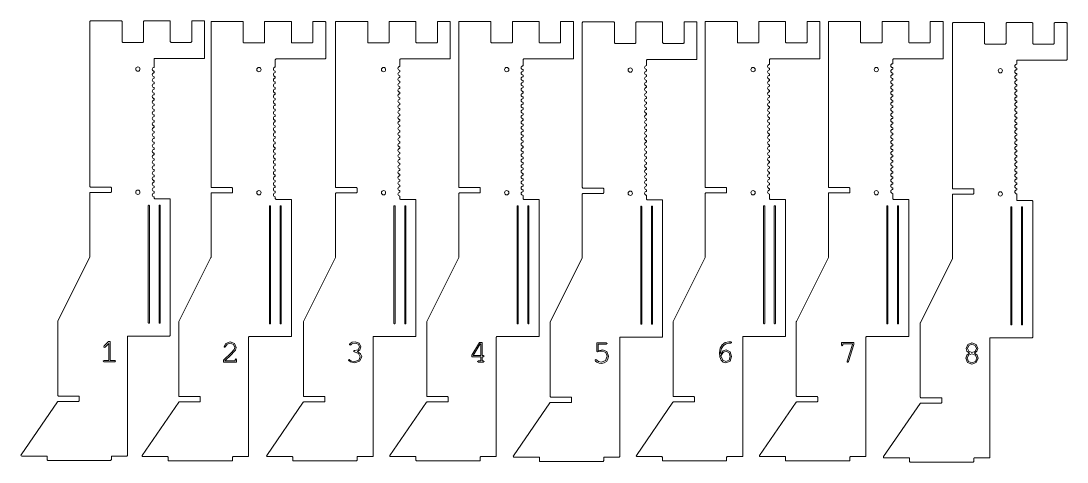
# Model space of a CAD drawing. Extents: x 10 to 986, y 54 to 465.
import ezdxf

# ---------------------------------------------------------------- set-up
doc = ezdxf.new("R2010")
doc.units = 0
doc.layers.get('0').update_dxf_attribs({"linetype": 'CONTINUOUS', "lineweight": 5, "true_color": 0xffffff})

# ---------------------------------------------------------------- blocks, each defined once
blk = doc.blocks.new('SUBTRACTION044')
for points in [[(608.92, 445.23, 0.414214), (609.62, 444.53), (628.22, 444.53, 0.414214), (628.92, 445.23), (628.92, 463.83, -0.414214), (629.62, 464.53), (640.22, 464.53, -0.414214), (640.92, 463.83), (640.92, 430.23, -0.414214), (640.22, 429.53), (594.62, 429.53, 0.414214), (593.92, 428.83), (593.92, 423.78, 1), (593.92, 420.18), (593.92, 418.68, 1), (593.92, 415.08), (593.92, 413.58, 1), (593.92, 409.98), (593.92, 408.48, 1), (593.92, 404.88), (593.92, 403.38, 1), (593.92, 399.78), (593.92, 398.28, 1), (593.92, 394.68), (593.92, 393.18, 1), (593.92, 389.58), (593.92, 388.08, 1), (593.92, 384.48), (593.92, 382.98, 1), (593.92, 379.38), (593.92, 377.88, 1), (593.92, 374.28), (593.92, 372.78, 1), (593.92, 369.18), (593.92, 367.68, 1), (593.92, 364.08), (593.92, 362.58, 1), (593.92, 358.98), (593.92, 357.48, 1), (593.92, 353.88), (593.92, 352.38, 1), (593.92, 348.78), (593.92, 347.28, 1), (593.92, 343.68), (593.92, 342.18, 1), (593.92, 338.58), (593.92, 337.08, 1), (593.92, 333.48), (593.92, 331.98, 1), (593.92, 328.38), (593.92, 326.88, 1), (593.92, 323.28), (593.92, 321.78, 1), (593.92, 318.18), (593.92, 316.68, 1), (593.92, 313.08), (593.92, 311.58, 1), (593.92, 307.98), (593.92, 306.48, 1), (593.92, 302.88), (593.92, 299.23, 0.414214), (594.62, 298.53), (608.22, 298.53, -0.414214), (608.92, 297.83), (608.92, 171.23, -0.414214), (608.22, 170.53), (569.62, 170.53, 0.414214), (568.92, 169.83), (568.92, 59.23, -0.414214), (568.22, 58.53), (554.62, 58.53, 0.414214), (553.92, 57.83), (553.92, 55.23, -0.414214), (553.22, 54.53), (494.62, 54.53, -0.414214), (493.92, 55.23), (493.92, 57.83, 0.414214), (493.22, 58.53), (470.25, 58.53, -0.603601), (469.67, 59.63), (503.71, 109.23, -0.247193), (504.29, 109.53), (523.22, 109.53, 0.414214), (523.92, 110.23), (523.92, 113.83, 0.414214), (523.22, 114.53), (504.62, 114.53, -0.414214), (503.92, 115.23), (503.92, 184.12, -0.116022), (503.99, 184.44), (533.85, 244.39, 0.116022), (533.92, 244.7), (533.92, 303.83, -0.414214), (534.62, 304.53), (553.22, 304.53, 0.414214), (553.92, 305.23), (553.92, 308.83, 0.414214), (553.22, 309.53), (534.62, 309.53, -0.414214), (533.92, 310.23), (533.92, 463.83, -0.414214), (534.62, 464.53), (563.22, 464.53, -0.414214), (563.92, 463.83), (563.92, 445.23, 0.414214), (564.62, 444.53), (583.22, 444.53, 0.414214), (583.92, 445.23), (583.92, 463.83, -0.414214), (584.62, 464.53), (608.22, 464.53, -0.414214), (608.92, 463.83)], [(589.12, 182.53, 0.414214), (589.42, 182.83), (589.42, 292.23, 0.414214), (589.12, 292.53), (588.72, 292.53, 0.414214), (588.42, 292.23), (588.42, 182.83, 0.414214), (588.72, 182.53)], [(599.12, 292.53, -0.414214), (599.42, 292.23), (599.42, 182.83, -0.414214), (599.12, 182.53), (598.72, 182.53, -0.414214), (598.42, 182.83), (598.42, 292.23, -0.414214), (598.72, 292.53)]]:
    blk.add_lwpolyline(points, format="xyb", close=True)
blk.add_lwpolyline([(551.98, 145.89), (549.6, 146.27), (547.63, 147.15), (546.36, 148.17), (545.87, 148.92), (546.05, 149.35), (546.48, 149.54), (547.34, 148.95), (549.18, 147.76), (551.92, 147.17), (555.57, 148.7), (556.99, 152.7), (555.77, 156.1), (552.63, 157.41), (550.47, 157.25), (548.94, 156.93), (548.08, 156.77), (547.5, 157.4), (547.5, 165.09), (556.16, 165.09), (557.02, 164.47), (556.16, 163.81), (548.76, 163.81), (548.76, 157.75), (552.81, 158.69), (556.71, 156.97), (558.25, 152.63), (557.81, 149.96), (556.48, 147.79), (554.47, 146.37)], close=True)
at = {"color": 0}
for centre in [(578.64, 419.66), (578.64, 304.66)]:
    blk.add_circle(centre, 2, dxfattribs=at)
blk = doc.blocks.new('SUBTRACTION047')
for points in [[(723.67, 445.7, 0.414214), (724.37, 445), (742.97, 445, 0.414214), (743.67, 445.7), (743.67, 464.3, -0.414214), (744.37, 465), (754.97, 465, -0.414214), (755.67, 464.3), (755.67, 430.7, -0.414214), (754.97, 430), (709.37, 430, 0.414214), (708.67, 429.3), (708.67, 424.88, 1), (708.67, 421.28), (708.67, 419.78, 1), (708.67, 416.18), (708.67, 414.68, 1), (708.67, 411.08), (708.67, 409.58, 1), (708.67, 405.98), (708.67, 404.48, 1), (708.67, 400.88), (708.67, 399.38, 1), (708.67, 395.78), (708.67, 394.28, 1), (708.67, 390.68), (708.67, 389.18, 1), (708.67, 385.58), (708.67, 384.08, 1), (708.67, 380.48), (708.67, 378.98, 1), (708.67, 375.38), (708.67, 373.88, 1), (708.67, 370.28), (708.67, 368.78, 1), (708.67, 365.18), (708.67, 363.68, 1), (708.67, 360.08), (708.67, 358.58, 1), (708.67, 354.98), (708.67, 353.48, 1), (708.67, 349.88), (708.67, 348.38, 1), (708.67, 344.78), (708.67, 343.28, 1), (708.67, 339.68), (708.67, 338.18, 1), (708.67, 334.58), (708.67, 333.08, 1), (708.67, 329.48), (708.67, 327.98, 1), (708.67, 324.38), (708.67, 322.88, 1), (708.67, 319.28), (708.67, 317.78, 1), (708.67, 314.18), (708.67, 312.68, 1), (708.67, 309.08), (708.67, 307.58, 1), (708.67, 303.98), (708.67, 299.7, 0.414214), (709.37, 299), (722.97, 299, -0.414214), (723.67, 298.3), (723.67, 171.7, -0.414214), (722.97, 171), (684.37, 171, 0.414214), (683.67, 170.3), (683.67, 59.7, -0.414214), (682.97, 59), (669.37, 59, 0.414214), (668.67, 58.3), (668.67, 55.7, -0.414214), (667.97, 55), (609.37, 55, -0.414214), (608.67, 55.7), (608.67, 58.3, 0.414214), (607.97, 59), (585, 59, -0.603601), (584.42, 60.1), (618.46, 109.7, -0.247193), (619.04, 110), (637.97, 110, 0.414214), (638.67, 110.7), (638.67, 114.3, 0.414214), (637.97, 115), (619.37, 115, -0.414214), (618.67, 115.7), (618.67, 184.59, -0.116022), (618.74, 184.9), (648.6, 244.85, 0.116022), (648.67, 245.16), (648.67, 304.3, -0.414214), (649.37, 305), (667.97, 305, 0.414214), (668.67, 305.7), (668.67, 309.3, 0.414214), (667.97, 310), (649.37, 310, -0.414214), (648.67, 310.7), (648.67, 464.3, -0.414214), (649.37, 465), (677.97, 465, -0.414214), (678.67, 464.3), (678.67, 445.7, 0.414214), (679.37, 445), (697.97, 445, 0.414214), (698.67, 445.7), (698.67, 464.3, -0.414214), (699.37, 465), (722.97, 465, -0.414214), (723.67, 464.3)], [(703.87, 293), (703.47, 293, 0.414214), (703.17, 292.7), (703.17, 183.3, 0.414214), (703.47, 183), (703.87, 183, 0.414214), (704.17, 183.3), (704.17, 292.7, 0.414214)], [(713.87, 183), (713.47, 183, -0.414214), (713.17, 183.3), (713.17, 292.7, -0.414214), (713.47, 293), (713.87, 293, -0.414214), (714.17, 292.7), (714.17, 183.3, -0.414214)]]:
    blk.add_lwpolyline(points, format="xyb", close=True)
for points in [[(671.8, 148.15), (668.02, 146.36), (665.54, 147.03), (663.57, 149.03), (662.28, 152.09), (661.85, 155.91), (662.5, 160.04), (664.44, 163.33), (667.34, 165.48), (670.82, 166.2), (672.52, 165.95), (673.25, 165.39), (673.08, 165.06), (672.66, 164.92), (672.06, 164.92), (670.7, 164.92), (668.18, 164.35), (665.72, 162.75), (663.8, 159.95), (663.05, 156.01), (663.11, 154.62), (665.32, 157.54), (668.21, 158.52), (671.82, 156.75), (673.34, 152.55)], [(663.29, 152.88), (665.07, 148.95), (668.05, 147.64), (670.92, 149.06), (672.08, 152.55), (670.92, 155.85), (668.18, 157.24), (666.65, 156.85), (665.44, 156.06), (664.44, 154.86), (663.76, 153.81)]]:
    blk.add_lwpolyline(points, close=True)
at = {"color": 0}
for centre in [(693.39, 420.13), (693.39, 305.13)]:
    blk.add_circle(centre, 2, dxfattribs=at)
blk = doc.blocks.new('SUBTRACTION048')
for points in [[(838.67, 445.7, 0.414214), (839.37, 445), (857.97, 445, 0.414214), (858.67, 445.7), (858.67, 464.3, -0.414214), (859.37, 465), (869.97, 465, -0.414214), (870.67, 464.3), (870.67, 430.7, -0.414214), (869.97, 430), (824.37, 430, 0.414214), (823.67, 429.3), (823.67, 425.52, 1), (823.67, 421.92), (823.67, 420.42, 1), (823.67, 416.82), (823.67, 415.32, 1), (823.67, 411.72), (823.67, 410.22, 1), (823.67, 406.62), (823.67, 405.12, 1), (823.67, 401.52), (823.67, 400.02, 1), (823.67, 396.42), (823.67, 394.92, 1), (823.67, 391.32), (823.67, 389.82, 1), (823.67, 386.22), (823.67, 384.72, 1), (823.67, 381.12), (823.67, 379.62, 1), (823.67, 376.02), (823.67, 374.52, 1), (823.67, 370.92), (823.67, 369.42, 1), (823.67, 365.82), (823.67, 364.32, 1), (823.67, 360.72), (823.67, 359.22, 1), (823.67, 355.62), (823.67, 354.12, 1), (823.67, 350.52), (823.67, 349.02, 1), (823.67, 345.42), (823.67, 343.92, 1), (823.67, 340.32), (823.67, 338.82, 1), (823.67, 335.22), (823.67, 333.72, 1), (823.67, 330.12), (823.67, 328.62, 1), (823.67, 325.02), (823.67, 323.52, 1), (823.67, 319.92), (823.67, 318.42, 1), (823.67, 314.82), (823.67, 313.32, 1), (823.67, 309.72), (823.67, 308.22, 1), (823.67, 304.62), (823.67, 299.7, 0.414214), (824.37, 299), (837.97, 299, -0.414214), (838.67, 298.3), (838.67, 171.7, -0.414214), (837.97, 171), (799.37, 171, 0.414214), (798.67, 170.3), (798.67, 59.7, -0.414214), (797.97, 59), (784.37, 59, 0.414214), (783.67, 58.3), (783.67, 55.7, -0.414214), (782.97, 55), (724.37, 55, -0.414214), (723.67, 55.7), (723.67, 58.3, 0.414214), (722.97, 59), (700, 59, -0.603601), (699.42, 60.1), (733.46, 109.7, -0.247193), (734.04, 110), (752.97, 110, 0.414214), (753.67, 110.7), (753.67, 114.3, 0.414214), (752.97, 115), (734.37, 115, -0.414214), (733.67, 115.7), (733.67, 184.59, -0.116022), (733.74, 184.9), (763.6, 244.85, 0.116022), (763.67, 245.16), (763.67, 304.3, -0.414214), (764.37, 305), (782.97, 305, 0.414214), (783.67, 305.7), (783.67, 309.3, 0.414214), (782.97, 310), (764.37, 310, -0.414214), (763.67, 310.7), (763.67, 464.3, -0.414214), (764.37, 465), (792.97, 465, -0.414214), (793.67, 464.3), (793.67, 445.7, 0.414214), (794.37, 445), (812.97, 445, 0.414214), (813.67, 445.7), (813.67, 464.3, -0.414214), (814.37, 465), (837.97, 465, -0.414214), (838.67, 464.3)], [(818.87, 293), (818.47, 293, 0.414214), (818.17, 292.7), (818.17, 183.3, 0.414214), (818.47, 183), (818.87, 183, 0.414214), (819.17, 183.3), (819.17, 292.7, 0.414214)], [(828.87, 293, -0.414214), (829.17, 292.7), (829.17, 183.3, -0.414214), (828.87, 183), (828.47, 183, -0.414214), (828.17, 183.3), (828.17, 292.7, -0.414214), (828.47, 293)]]:
    blk.add_lwpolyline(points, format="xyb", close=True)
blk.add_lwpolyline([(786.09, 163.73), (786.09, 164.28), (777.16, 164.28), (777.16, 163.21), (776.55, 162.36), (775.9, 163.22), (775.9, 165.56), (787.35, 165.56), (787.35, 163.55), (782.34, 147.64), (781.73, 147), (781.3, 147.18), (781.12, 147.61), (781.18, 148.01)], close=True)
at = {"color": 0}
for centre in [(808.39, 420.13), (808.39, 305.13)]:
    blk.add_circle(centre, 2, dxfattribs=at)
blk = doc.blocks.new('SUBTRACTION050')
for points in [[(939.41, 309.26), (939.41, 307.76, 1), (939.41, 304.16), (939.41, 298.6, 0.414214), (940.11, 297.9), (953.71, 297.9, -0.414214), (954.41, 297.2), (954.41, 170.6, -0.414214), (953.71, 169.9), (915.11, 169.9, 0.414214), (914.41, 169.2), (914.41, 58.6, -0.414214), (913.71, 57.9), (900.11, 57.9, 0.414214), (899.41, 57.2), (899.41, 54.6, -0.414214), (898.71, 53.9), (840.11, 53.9, -0.414214), (839.41, 54.6), (839.41, 57.2, 0.414214), (838.71, 57.9), (815.74, 57.9, -0.603601), (815.16, 59), (849.2, 108.6, -0.247193), (849.78, 108.9), (868.71, 108.9, 0.414214), (869.41, 109.6), (869.41, 113.2, 0.414214), (868.71, 113.9), (850.11, 113.9, -0.414214), (849.41, 114.6), (849.41, 183.49, -0.116022), (849.49, 183.81), (879.34, 243.76, 0.116022), (879.41, 244.07), (879.41, 303.2, -0.414214), (880.11, 303.9), (898.71, 303.9, 0.414214), (899.41, 304.6), (899.41, 308.2, 0.414214), (898.71, 308.9), (880.11, 308.9, -0.414214), (879.41, 309.6), (879.41, 463.2, -0.414214), (880.11, 463.9), (908.71, 463.9, -0.414214), (909.41, 463.2), (909.41, 444.6, 0.414214), (910.11, 443.9), (928.71, 443.9, 0.414214), (929.41, 444.6), (929.41, 463.2, -0.414214), (930.11, 463.9), (953.71, 463.9, -0.414214), (954.41, 463.2), (954.41, 444.6, 0.414214), (955.11, 443.9), (973.71, 443.9, 0.414214), (974.41, 444.6), (974.41, 463.2, -0.414214), (975.11, 463.9), (985.71, 463.9, -0.414214), (986.41, 463.2), (986.41, 429.6, -0.414214), (985.71, 428.9), (940.11, 428.9, 0.414214), (939.41, 428.2), (939.41, 425.06, 1), (939.41, 421.46), (939.41, 419.96, 1), (939.41, 416.36), (939.41, 414.86, 1), (939.41, 411.26), (939.41, 409.76, 1), (939.41, 406.16), (939.41, 404.66, 1), (939.41, 401.06), (939.41, 399.56, 1), (939.41, 395.96), (939.41, 394.46, 1), (939.41, 390.86), (939.41, 389.36, 1), (939.41, 385.76), (939.41, 384.26, 1), (939.41, 380.66), (939.41, 379.16, 1), (939.41, 375.56), (939.41, 374.06, 1), (939.41, 370.46), (939.41, 368.96, 1), (939.41, 365.36), (939.41, 363.86, 1), (939.41, 360.26), (939.41, 358.76, 1), (939.41, 355.16), (939.41, 353.66, 1), (939.41, 350.06), (939.41, 348.56, 1), (939.41, 344.96), (939.41, 343.46, 1), (939.41, 339.86), (939.41, 338.36, 1), (939.41, 334.76), (939.41, 333.26, 1), (939.41, 329.66), (939.41, 328.16, 1), (939.41, 324.56), (939.41, 323.06, 1), (939.41, 319.46), (939.41, 317.96, 1), (939.41, 314.36), (939.41, 312.86, 1)], [(934.61, 291.9), (934.21, 291.9, 0.414214), (933.91, 291.6), (933.91, 182.2, 0.414214), (934.21, 181.9), (934.61, 181.9, 0.414214), (934.91, 182.2), (934.91, 291.6, 0.414214)], [(944.61, 291.9, -0.414214), (944.91, 291.6), (944.91, 182.2, -0.414214), (944.61, 181.9), (944.21, 181.9, -0.414214), (943.91, 182.2), (943.91, 291.6, -0.414214), (944.21, 291.9)]]:
    blk.add_lwpolyline(points, format="xyb", close=True)
for points in [[(892.19, 159.92), (893.8, 163.56), (897.62, 165.1), (901.45, 163.56), (903.06, 159.92), (902.28, 157.43), (899.93, 155.5), (902.51, 153.52), (903.37, 150.75), (901.68, 146.86), (897.62, 145.26), (893.57, 146.86), (891.88, 150.75), (892.74, 153.51), (895.32, 155.5), (892.98, 157.43)], [(900.58, 162.65), (897.62, 163.82), (894.66, 162.67), (893.45, 159.85), (894.66, 157.22), (897.63, 156.14), (900.57, 157.21), (901.8, 159.82)], [(897.63, 154.86), (894.44, 153.67), (893.14, 150.74), (894.44, 147.77), (897.63, 146.54), (900.79, 147.77), (902.11, 150.72), (900.82, 153.67)]]:
    blk.add_lwpolyline(points, close=True)
at = {"color": 0}
for centre in [(924.13, 419.03), (924.13, 304.03)]:
    blk.add_circle(centre, 2, dxfattribs=at)
blk = doc.blocks.new('SUBTRACTION038')
for points in [[(149.36, 446.17, 0.414214), (150.06, 445.47), (168.66, 445.47, 0.414214), (169.36, 446.17), (169.36, 464.77, -0.414214), (170.06, 465.47), (180.66, 465.47, -0.414214), (181.36, 464.77), (181.36, 431.17, -0.414214), (180.66, 430.47), (135.06, 430.47, 0.414214), (134.36, 429.77), (134.36, 422.16, 1), (134.36, 418.56), (134.36, 417.06, 1), (134.36, 413.46), (134.36, 411.96, 1), (134.36, 408.36), (134.36, 406.86, 1), (134.36, 403.26), (134.36, 401.76, 1), (134.36, 398.16), (134.36, 396.66, 1), (134.36, 393.06), (134.36, 391.56, 1), (134.36, 387.96), (134.36, 386.46, 1), (134.36, 382.86), (134.36, 381.36, 1), (134.36, 377.76), (134.36, 376.26, 1), (134.36, 372.66), (134.36, 371.16, 1), (134.36, 367.56), (134.36, 366.06, 1), (134.36, 362.46), (134.36, 360.96, 1), (134.36, 357.36), (134.36, 355.86, 1), (134.36, 352.26), (134.36, 350.76, 1), (134.36, 347.16), (134.36, 345.66, 1), (134.36, 342.06), (134.36, 340.56, 1), (134.36, 336.96), (134.36, 335.46, 1), (134.36, 331.86), (134.36, 330.36, 1), (134.36, 326.76), (134.36, 325.26, 1), (134.36, 321.66), (134.36, 320.16, 1), (134.36, 316.56), (134.36, 315.06, 1), (134.36, 311.46), (134.36, 309.96, 1), (134.36, 306.36), (134.36, 304.86, 1), (134.36, 301.26), (134.36, 300.17, 0.414214), (135.06, 299.47), (148.66, 299.47, -0.414214), (149.36, 298.77), (149.36, 172.17, -0.414214), (148.66, 171.47), (110.06, 171.47, 0.414214), (109.36, 170.77), (109.36, 60.17, -0.414214), (108.66, 59.47), (95.06, 59.47, 0.414214), (94.36, 58.77), (94.36, 56.17, -0.414214), (93.66, 55.47), (35.06, 55.47, -0.414214), (34.36, 56.17), (34.36, 58.77, 0.414214), (33.66, 59.47), (10.69, 59.47, -0.603601), (10.11, 60.56), (44.15, 110.16, -0.247193), (44.73, 110.47), (63.66, 110.47, 0.414214), (64.36, 111.17), (64.36, 114.77, 0.414214), (63.66, 115.47), (45.06, 115.47, -0.414214), (44.36, 116.17), (44.36, 185.06, -0.116022), (44.43, 185.37), (74.29, 245.32, 0.116022), (74.36, 245.63), (74.36, 304.77, -0.414214), (75.06, 305.47), (93.66, 305.47, 0.414214), (94.36, 306.17), (94.36, 309.77, 0.414214), (93.66, 310.47), (75.06, 310.47, -0.414214), (74.36, 311.17), (74.36, 464.77, -0.414214), (75.06, 465.47), (103.66, 465.47, -0.414214), (104.36, 464.77), (104.36, 446.17, 0.414214), (105.06, 445.47), (123.66, 445.47, 0.414214), (124.36, 446.17), (124.36, 464.77, -0.414214), (125.06, 465.47), (148.66, 465.47, -0.414214), (149.36, 464.77)], [(129.56, 293.47), (129.16, 293.47, 0.414214), (128.86, 293.17), (128.86, 183.77, 0.414214), (129.16, 183.47), (129.56, 183.47, 0.414214), (129.86, 183.77), (129.86, 293.17, 0.414214)], [(139.56, 293.47, -0.414214), (139.86, 293.17), (139.86, 183.77, -0.414214), (139.56, 183.47), (139.16, 183.47, -0.414214), (138.86, 183.77), (138.86, 293.17, -0.414214), (139.16, 293.47)]]:
    blk.add_lwpolyline(points, format="xyb", close=True)
blk.add_lwpolyline([(91.96, 164.63), (88.49, 161.16), (87.84, 160.91), (87.43, 161.11), (87.26, 161.62), (87.6, 162.24), (91.65, 166.29), (93.22, 166.29), (93.22, 148.75), (97.49, 148.75), (98.32, 148.13), (97.49, 147.47), (87.69, 147.47), (86.83, 148.13), (87.69, 148.75), (91.96, 148.75)], close=True)
at = {"color": 0}
for centre in [(119.08, 420.59), (119.08, 305.59)]:
    blk.add_circle(centre, 2, dxfattribs=at)
blk = doc.blocks.new('SUBTRACTION039')
for points in [[(262.4, 445.7, 0.414214), (263.1, 445), (281.7, 445, 0.414214), (282.4, 445.7), (282.4, 464.3, -0.414214), (283.1, 465), (293.7, 465, -0.414214), (294.4, 464.3), (294.4, 430.7, -0.414214), (293.7, 430), (248.1, 430, 0.414214), (247.4, 429.3), (247.4, 422.33, 1), (247.4, 418.73), (247.4, 417.23, 1), (247.4, 413.63), (247.4, 412.13, 1), (247.4, 408.53), (247.4, 407.03, 1), (247.4, 403.43), (247.4, 401.93, 1), (247.4, 398.33), (247.4, 396.83, 1), (247.4, 393.23), (247.4, 391.73, 1), (247.4, 388.13), (247.4, 386.63, 1), (247.4, 383.03), (247.4, 381.53, 1), (247.4, 377.93), (247.4, 376.43, 1), (247.4, 372.83), (247.4, 371.33, 1), (247.4, 367.73), (247.4, 366.23, 1), (247.4, 362.63), (247.4, 361.13, 1), (247.4, 357.53), (247.4, 356.03, 1), (247.4, 352.43), (247.4, 350.93, 1), (247.4, 347.33), (247.4, 345.83, 1), (247.4, 342.23), (247.4, 340.73, 1), (247.4, 337.13), (247.4, 335.63, 1), (247.4, 332.03), (247.4, 330.53, 1), (247.4, 326.93), (247.4, 325.43, 1), (247.4, 321.83), (247.4, 320.33, 1), (247.4, 316.73), (247.4, 315.23, 1), (247.4, 311.63), (247.4, 310.13, 1), (247.4, 306.53), (247.4, 305.03, 1), (247.4, 301.43), (247.4, 299.7, 0.414214), (248.1, 299), (261.7, 299, -0.414214), (262.4, 298.3), (262.4, 171.7, -0.414214), (261.7, 171), (223.1, 171, 0.414214), (222.4, 170.3), (222.4, 59.7, -0.414214), (221.7, 59), (208.1, 59, 0.414214), (207.4, 58.3), (207.4, 55.7, -0.414214), (206.7, 55), (148.1, 55, -0.414214), (147.4, 55.7), (147.4, 58.3, 0.414214), (146.7, 59), (123.73, 59, -0.603601), (123.15, 60.1), (157.19, 109.7, -0.247193), (157.77, 110), (176.7, 110, 0.414214), (177.4, 110.7), (177.4, 114.3, 0.414214), (176.7, 115), (158.1, 115, -0.414214), (157.4, 115.7), (157.4, 184.59, -0.116022), (157.47, 184.9), (187.32, 244.85, 0.116022), (187.4, 245.16), (187.4, 304.3, -0.414214), (188.1, 305), (206.7, 305, 0.414214), (207.4, 305.7), (207.4, 309.3, 0.414214), (206.7, 310), (188.1, 310, -0.414214), (187.4, 310.7), (187.4, 464.3, -0.414214), (188.1, 465), (216.7, 465, -0.414214), (217.4, 464.3), (217.4, 445.7, 0.414214), (218.1, 445), (236.7, 445, 0.414214), (237.4, 445.7), (237.4, 464.3, -0.414214), (238.1, 465), (261.7, 465, -0.414214), (262.4, 464.3)], [(242.6, 293), (242.2, 293, 0.414214), (241.9, 292.7), (241.9, 183.3, 0.414214), (242.2, 183), (242.6, 183, 0.414214), (242.9, 183.3), (242.9, 292.7, 0.414214)], [(252.6, 293, -0.414214), (252.9, 292.7), (252.9, 183.3, -0.414214), (252.6, 183), (252.2, 183, -0.414214), (251.9, 183.3), (251.9, 292.7, -0.414214), (252.2, 293)]]:
    blk.add_lwpolyline(points, format="xyb", close=True)
blk.add_lwpolyline([(211.08, 147), (198.98, 147), (198.98, 148.86), (206.23, 155.75), (209.04, 158.85), (209.7, 160.87), (208.38, 163.7), (205.31, 164.92), (202.46, 163.98), (200.82, 161.65), (200.17, 161.03), (199.77, 161.2), (199.59, 161.59), (201.26, 164.59), (205.31, 166.2), (209.25, 164.58), (210.96, 160.84), (210.14, 158.21), (208.83, 156.64), (206.54, 154.36), (200.18, 148.37), (200.18, 148.28), (209.82, 148.28), (209.82, 149.38), (210.47, 150.2), (211.08, 149.37)], close=True)
at = {"color": 0}
for centre in [(232.11, 420.13), (232.11, 305.13)]:
    blk.add_circle(centre, 2, dxfattribs=at)
blk = doc.blocks.new('SUBTRACTION042')
for points in [[(493.67, 445.7, 0.414214), (494.37, 445), (512.97, 445, 0.414214), (513.67, 445.7), (513.67, 464.3, -0.414214), (514.37, 465), (524.97, 465, -0.414214), (525.67, 464.3), (525.67, 430.7, -0.414214), (524.97, 430), (479.37, 430, 0.414214), (478.67, 429.3), (478.67, 423.61, 1), (478.67, 420.01), (478.67, 418.51, 1), (478.67, 414.91), (478.67, 413.41, 1), (478.67, 409.81), (478.67, 408.31, 1), (478.67, 404.71), (478.67, 403.21, 1), (478.67, 399.61), (478.67, 398.11, 1), (478.67, 394.51), (478.67, 393.01, 1), (478.67, 389.41), (478.67, 387.91, 1), (478.67, 384.31), (478.67, 382.81, 1), (478.67, 379.21), (478.67, 377.71, 1), (478.67, 374.11), (478.67, 372.61, 1), (478.67, 369.01), (478.67, 367.51, 1), (478.67, 363.91), (478.67, 362.41, 1), (478.67, 358.81), (478.67, 357.31, 1), (478.67, 353.71), (478.67, 352.21, 1), (478.67, 348.61), (478.67, 347.11, 1), (478.67, 343.51), (478.67, 342.01, 1), (478.67, 338.41), (478.67, 336.91, 1), (478.67, 333.31), (478.67, 331.81, 1), (478.67, 328.21), (478.67, 326.71, 1), (478.67, 323.11), (478.67, 321.61, 1), (478.67, 318.01), (478.67, 316.51, 1), (478.67, 312.91), (478.67, 311.41, 1), (478.67, 307.81), (478.67, 306.31, 1), (478.67, 302.71), (478.67, 299.7, 0.414214), (479.37, 299), (492.97, 299, -0.414214), (493.67, 298.3), (493.67, 171.7, -0.414214), (492.97, 171), (454.37, 171, 0.414214), (453.67, 170.3), (453.67, 59.7, -0.414214), (452.97, 59), (439.37, 59, 0.414214), (438.67, 58.3), (438.67, 55.7, -0.414214), (437.97, 55), (379.37, 55, -0.414214), (378.67, 55.7), (378.67, 58.3, 0.414214), (377.97, 59), (355, 59, -0.603601), (354.42, 60.1), (388.46, 109.7, -0.247193), (389.04, 110), (407.97, 110, 0.414214), (408.67, 110.7), (408.67, 114.3, 0.414214), (407.97, 115), (389.37, 115, -0.414214), (388.67, 115.7), (388.67, 184.59, -0.116022), (388.74, 184.9), (418.6, 244.85, 0.116022), (418.67, 245.16), (418.67, 304.3, -0.414214), (419.37, 305), (437.97, 305, 0.414214), (438.67, 305.7), (438.67, 309.3, 0.414214), (437.97, 310), (419.37, 310, -0.414214), (418.67, 310.7), (418.67, 464.3, -0.414214), (419.37, 465), (447.97, 465, -0.414214), (448.67, 464.3), (448.67, 445.7, 0.414214), (449.37, 445), (467.97, 445, 0.414214), (468.67, 445.7), (468.67, 464.3, -0.414214), (469.37, 465), (492.97, 465, -0.414214), (493.67, 464.3)], [(473.87, 293), (473.47, 293, 0.414214), (473.17, 292.7), (473.17, 183.3, 0.414214), (473.47, 183), (473.87, 183, 0.414214), (474.17, 183.3), (474.17, 292.7, 0.414214)], [(483.87, 293, -0.414214), (484.17, 292.7), (484.17, 183.3, -0.414214), (483.87, 183), (483.47, 183, -0.414214), (483.17, 183.3), (483.17, 292.7, -0.414214), (483.47, 293)]]:
    blk.add_lwpolyline(points, format="xyb", close=True)
for points in [[(439.22, 152.12), (430.9, 152.12), (430.9, 153.58), (437.9, 165.56), (440.48, 165.56), (440.48, 153.4), (441.52, 153.4), (442.35, 152.74), (441.52, 152.12), (440.48, 152.12), (440.48, 148.28), (441.52, 148.28), (442.35, 147.66), (441.52, 147), (436.89, 147), (436.06, 147.66), (436.89, 148.28), (439.22, 148.28)], [(439.22, 153.4), (439.22, 164.28), (438.48, 164.28), (432.09, 153.4)]]:
    blk.add_lwpolyline(points, close=True)
at = {"color": 0}
for centre in [(463.39, 420.13), (463.39, 305.13)]:
    blk.add_circle(centre, 2, dxfattribs=at)
blk = doc.blocks.new('SUBTRACTION040')
for points in [[(378.67, 445.7, 0.414214), (379.37, 445), (397.97, 445, 0.414214), (398.67, 445.7), (398.67, 464.3, -0.414214), (399.37, 465), (409.97, 465, -0.414214), (410.67, 464.3), (410.67, 430.7, -0.414214), (409.97, 430), (364.37, 430, 0.414214), (363.67, 429.3), (363.67, 422.97, 1), (363.67, 419.37), (363.67, 417.87, 1), (363.67, 414.27), (363.67, 412.77, 1), (363.67, 409.17), (363.67, 407.67, 1), (363.67, 404.07), (363.67, 402.57, 1), (363.67, 398.97), (363.67, 397.47, 1), (363.67, 393.87), (363.67, 392.37, 1), (363.67, 388.77), (363.67, 387.27, 1), (363.67, 383.67), (363.67, 382.17, 1), (363.67, 378.57), (363.67, 377.07, 1), (363.67, 373.47), (363.67, 371.97, 1), (363.67, 368.37), (363.67, 366.87, 1), (363.67, 363.27), (363.67, 361.77, 1), (363.67, 358.17), (363.67, 356.67, 1), (363.67, 353.07), (363.67, 351.57, 1), (363.67, 347.97), (363.67, 346.47, 1), (363.67, 342.87), (363.67, 341.37, 1), (363.67, 337.77), (363.67, 336.27, 1), (363.67, 332.67), (363.67, 331.17, 1), (363.67, 327.57), (363.67, 326.07, 1), (363.67, 322.47), (363.67, 320.97, 1), (363.67, 317.37), (363.67, 315.87, 1), (363.67, 312.27), (363.67, 310.77, 1), (363.67, 307.17), (363.67, 305.67, 1), (363.67, 302.07), (363.67, 299.7, 0.414214), (364.37, 299), (377.97, 299, -0.414214), (378.67, 298.3), (378.67, 171.7, -0.414214), (377.97, 171), (339.37, 171, 0.414214), (338.67, 170.3), (338.67, 59.7, -0.414214), (337.97, 59), (324.37, 59, 0.414214), (323.67, 58.3), (323.67, 55.7, -0.414214), (322.97, 55), (264.37, 55, -0.414214), (263.67, 55.7), (263.67, 58.3, 0.414214), (262.97, 59), (240, 59, -0.603601), (239.42, 60.1), (273.46, 109.7, -0.247193), (274.04, 110), (292.97, 110, 0.414214), (293.67, 110.7), (293.67, 114.3, 0.414214), (292.97, 115), (274.37, 115, -0.414214), (273.67, 115.7), (273.67, 184.59, -0.116022), (273.74, 184.9), (303.6, 244.85, 0.116022), (303.67, 245.16), (303.67, 304.3, -0.414214), (304.37, 305), (322.97, 305, 0.414214), (323.67, 305.7), (323.67, 309.3, 0.414214), (322.97, 310), (304.37, 310, -0.414214), (303.67, 310.7), (303.67, 464.3, -0.414214), (304.37, 465), (332.97, 465, -0.414214), (333.67, 464.3), (333.67, 445.7, 0.414214), (334.37, 445), (352.97, 445, 0.414214), (353.67, 445.7), (353.67, 464.3, -0.414214), (354.37, 465), (377.97, 465, -0.414214), (378.67, 464.3)], [(358.87, 293), (358.47, 293, 0.414214), (358.17, 292.7), (358.17, 183.3, 0.414214), (358.47, 183), (358.87, 183, 0.414214), (359.17, 183.3), (359.17, 292.7, 0.414214)], [(368.87, 293, -0.414214), (369.17, 292.7), (369.17, 183.3, -0.414214), (368.87, 183), (368.47, 183, -0.414214), (368.17, 183.3), (368.17, 292.7, -0.414214), (368.47, 293)]]:
    blk.add_lwpolyline(points, format="xyb", close=True)
blk.add_lwpolyline([(318.9, 148.12), (321.61, 147.64), (325.22, 148.95), (326.74, 152.09), (325.11, 155.27), (321.24, 156.6), (320.41, 157.26), (321.24, 157.88), (324.86, 158.75), (326.06, 161.34), (324.86, 163.9), (321.89, 164.92), (319.69, 164.62), (318.43, 163.96), (317.74, 163.29), (317.12, 163), (316.69, 163.16), (316.51, 163.56), (317.11, 164.47), (319.03, 165.63), (321.92, 166.2), (325.77, 164.8), (327.32, 161.37), (326.32, 158.48), (324.16, 157.1), (326.98, 155.02), (328, 152.09), (326.11, 148.03), (321.58, 146.36), (317.69, 147.28), (315.62, 148.99), (315.8, 149.39), (316.2, 149.58), (317.06, 149.09)], close=True)
at = {"color": 0}
for centre in [(348.39, 420.13), (348.39, 305.13)]:
    blk.add_circle(centre, 2, dxfattribs=at)

msp = doc.modelspace()

# ---------------------------------------------------------------- block references
at = {"color": 0}
for name in ['SUBTRACTION038', 'SUBTRACTION039', 'SUBTRACTION040', 'SUBTRACTION042', 'SUBTRACTION044', 'SUBTRACTION047', 'SUBTRACTION048', 'SUBTRACTION050']:
    msp.add_blockref(name, (0, 0), dxfattribs=at)

doc.saveas('drawing.dxf')
